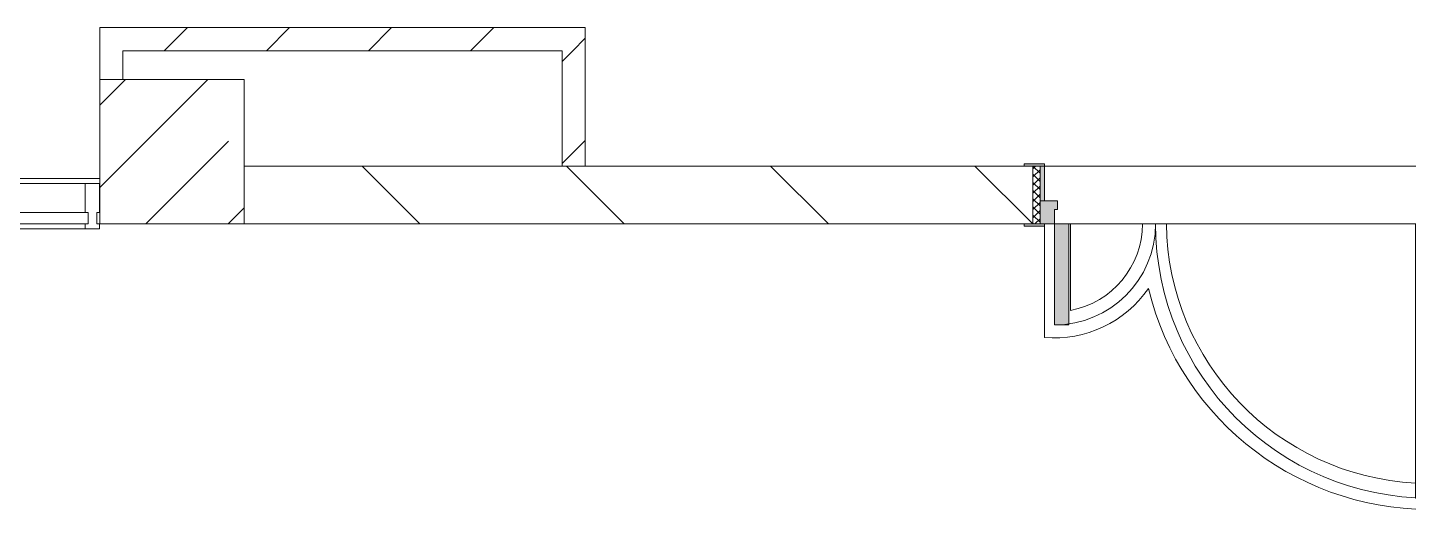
# Model space of a CAD drawing. Header units: millimetres. Extents: x -2911 to 185522, y -8553 to 29000.
# Drawn here: x 173863 to 178643, y 12411 to 14080 of the extents above; entities that cross this region are included whole.
import ezdxf

# ---------------------------------------------------------------- set-up
doc = ezdxf.new("R2010")
doc.units = ezdxf.units.MM
for name, color, linetype, lineweight, true_color in [('A-DOOR-2', 7, 'Continuous', 5, 0xaaaaaa), ('A-DOOR-3', 7, 'Continuous', 5, 0xe2e2e2), ('A-DOOR-FRAM-1', 7, 'Continuous', 5, 0xe2e2e2), ('A-DOOR-FRAM-2', 7, 'Continuous', 5, 0xaaaaaa), ('A-FLOR-2', 7, 'Continuous', 5, 0xaaaaaa)]:
    doc.layers.add(name, color=color, linetype=linetype, lineweight=lineweight, true_color=true_color)
for name, color, linetype, lineweight in [('A-GLAZ-CURT-3', 7, 'Continuous', 5), ('A-GLAZ-CWMG-4', 7, 'Continuous', 5), ('A-WALL', 7, 'Continuous', 9), ('I-WALL-3', 7, 'Continuous', 5), ('S-COLS-2', 7, 'Continuous', 5)]:
    doc.layers.add(name, color=color, linetype=linetype, lineweight=lineweight)
pattern_1 = [(45, (58512.32, 0), (-176.7767, 176.7767), [])]

# ---------------------------------------------------------------- blocks, each defined once
blk = doc.blocks.new('110_Дверь_СКБ_2Ст - Д-6_п__ ДОО_Дв_1450x2100h_Дверь из раздевальной в коридор-32371698-2_7_1_птичка')
at = {"layer": 'A-DOOR-2'}
h = blk.add_hatch(dxfattribs=at)
h.set_pattern_fill('FP_198', color=256, style=0, pattern_type=2)
h.set_pattern_definition([(225, (1576.41, -164.685), (-14.14214, 14.14214), []), (135, (1576.41, -164.685), (14.14214, 14.14214), [])])
h.paths.add_polyline_path([(737.5, -100), (737.5, 100), (712.5, 100), (712.5, -100)])
at = {"layer": 'A-DOOR-3'}
h = blk.add_hatch(color=256, dxfattribs=at)
h.paths.add_polyline_path([(-637.5, -100), (-637.5, -50), (-627.5, -50), (-627.5, -20), (-687.5, -20), (-687.5, -100)])
h.paths.add_polyline_path([(662.5, -100), (712.5, -100), (712.5, -20), (652.5, -20), (652.5, -50), (662.5, -50)])
for points in [[(-587.5, -450), (-587.5, -100), (-637.5, -100), (-637.5, -450)], [(612.5, -1050), (662.5, -1050), (662.5, -100), (612.5, -100)]]:
    blk.add_hatch(color=256, dxfattribs=at).paths.add_polyline_path(points)
at = {"layer": 'A-DOOR-FRAM-1'}
for points in [[(-672.5, 100), (-672.5, 108), (-742.5, 108), (-742.5, 100)], [(-672.5, -20), (-672.5, 100), (-687.5, 100), (-687.5, -20)], [(767.5, 100), (767.5, 108), (697.5, 108), (697.5, 100)], [(712.5, -20), (712.5, 100), (697.5, 100), (697.5, -20)], [(-672.5, -108), (-672.5, -100), (-742.5, -100), (-742.5, -108)], [(767.5, -108), (767.5, -100), (697.5, -100), (697.5, -108)]]:
    blk.add_hatch(color=256, dxfattribs=at).paths.add_polyline_path(points)
at = {"layer": 'A-DOOR-FRAM-2'}
h = blk.add_hatch(dxfattribs=at)
h.set_pattern_fill('FP_199', color=256, style=0, pattern_type=2)
h.set_pattern_definition([(315, (-546.384, -164.685), (-14.1421, -14.1421), []), (225, (-546.384, -164.685), (-14.1421, 14.1421), [])])
h.paths.add_polyline_path([(-687.5, -100), (-687.5, 100), (-712.5, 100), (-712.5, -100)])
at = {"layer": 'A-DOOR-2'}
for p, q in [((-637.5, -100), (-587.5, -100)), ((-637.5, -450), (-637.5, -100)), ((-587.5, -100), (-587.5, -450)), ((612.5, -100), (662.5, -100)), ((612.5, -1050), (612.5, -100)), ((662.5, -100), (662.5, -1050)), ((-587.5, -450), (-637.5, -450)), ((662.5, -1050), (612.5, -1050))]:
    blk.add_line(p, q, dxfattribs=at)
for centre, radius, start, end in [((-637.5, -100), 350, 270, 0), ((662.5, -100), 950, 180, 270)]:
    blk.add_arc(centre, radius, start, end, dxfattribs=at)
at = {"layer": 'A-DOOR-FRAM-2'}
for p, q in [((-742.5, 108), (-672.5, 108)), ((-742.5, 100), (-742.5, 108)), ((-672.5, 100), (-742.5, 100)), ((-712.5, 100), (-687.5, 100)), ((-712.5, -100), (-712.5, 100)), ((-687.5, 100), (-687.5, -100)), ((-687.5, 100), (-672.5, 100)), ((-687.5, -20), (-687.5, 100)), ((-672.5, 108), (-672.5, 100)), ((-672.5, 100), (-672.5, -20)), ((697.5, 100), (697.5, 108)), ((697.5, 108), (767.5, 108)), ((697.5, -20), (697.5, 100)), ((697.5, 100), (712.5, 100)), ((767.5, 100), (697.5, 100)), ((712.5, -100), (712.5, 100)), ((712.5, 100), (737.5, 100)), ((712.5, 100), (712.5, -20)), ((737.5, 100), (737.5, -100)), ((767.5, 108), (767.5, 100)), ((-687.5, -20), (-627.5, -20)), ((-687.5, -100), (-687.5, -20)), ((-672.5, -20), (-687.5, -20)), ((-627.5, -20), (-627.5, -50)), ((652.5, -20), (712.5, -20)), ((652.5, -50), (652.5, -20)), ((712.5, -20), (697.5, -20)), ((712.5, -20), (712.5, -100)), ((-637.5, -50), (-637.5, -100)), ((-627.5, -50), (-637.5, -50)), ((662.5, -50), (652.5, -50)), ((662.5, -100), (662.5, -50)), ((-742.5, -100), (-672.5, -100)), ((-742.5, -108), (-742.5, -100)), ((-672.5, -108), (-742.5, -108)), ((-687.5, -100), (-712.5, -100)), ((-637.5, -100), (-687.5, -100)), ((-672.5, -100), (-672.5, -108)), ((712.5, -100), (662.5, -100)), ((697.5, -108), (697.5, -100)), ((697.5, -100), (767.5, -100)), ((767.5, -108), (697.5, -108)), ((737.5, -100), (712.5, -100)), ((767.5, -100), (767.5, -108))]:
    blk.add_line(p, q, dxfattribs=at)
blk = doc.blocks.new('Системная панель - Стекло - 40мм-32428871-2_7_1_птичка')
at = {"layer": 'A-GLAZ-CURT-3'}
for p, q in [((749.5, 0), (-749.5, 0)), ((-749.5, 0), (-749.5, -40)), ((749.5, -40), (749.5, 0)), ((-749.5, -40), (749.5, -40))]:
    blk.add_line(p, q, dxfattribs=at)
blk = doc.blocks.new('Прямоугольный импост - Импост структурный с накладкой - 160мм Темный-32428319-2_7_1_птичка')
at = {"layer": 'A-GLAZ-CWMG-4'}
for p, q in [((0, 140), (-50, 140)), ((-50, 140), (-50, 40)), ((0, 40), (0, 140)), ((-50, 40), (-40, 40)), ((-40, 0), (-50, 0)), ((-50, 0), (-50, -17)), ((-40, 40), (-40, 0)), ((-10, 0), (-10, 40)), ((-10, 40), (0, 40)), ((0, 0), (-10, 0)), ((0, -17), (0, 0)), ((-50, -17), (0, -17))]:
    blk.add_line(p, q, dxfattribs=at)
blk = doc.blocks.new('Прямоугольный импост - Импост структурный с накладкой - 160мм Темный-32428868-2_7_1_птичка')
at = {"layer": 'A-GLAZ-CWMG-4'}
for p, q in [((114070.5, 13540), (115549.5, 13540)), ((114070.5, 13383), (115549.5, 13383))]:
    blk.add_line(p, q, dxfattribs=at)

msp = doc.modelspace()

# ---------------------------------------------------------------- hatches: boundary and pattern name
at = {"layer": 'I-WALL-3'}
h = msp.add_hatch(dxfattribs=at)
h.set_pattern_fill('FP_97', color=256, style=0, pattern_type=2)
h.set_pattern_definition(pattern_1)
h.paths.add_polyline_path([(175792.7644, 14000), (175792.7644, 14080), (174192.3157, 14080), (174192.3157, 14000), (175712.7644, 14000)])
h = msp.add_hatch(dxfattribs=at)
h.set_pattern_fill('FP_97', color=256, style=0, pattern_type=2)
h.set_pattern_definition(pattern_1)
h.paths.add_polyline_path([(175792.7644, 13600), (175792.7644, 14000), (175712.7644, 14000), (175712.7644, 13600)])
h = msp.add_hatch(dxfattribs=at)
h.set_pattern_fill('FP_96', color=256, style=0, pattern_type=2)
h.set_pattern_definition([(135, (58512.3, 0), (-353.5534, -353.5534), [])])
h.paths.add_polyline_path([(174612.7644, 13400), (177342.3157, 13400), (177342.3157, 13600), (174612.7644, 13600), (174612.7644, 13534.8236)])
h.paths.add_polyline_path([(178792.3157, 13400), (179442.3157, 13400), (179442.3157, 13600), (178792.3157, 13600), (178792.3157, 13534.8236)])
at = {"layer": 'S-COLS-2'}
h = msp.add_hatch(dxfattribs=at)
h.set_pattern_fill('FP_93', color=256, style=0, pattern_type=2)
h.set_pattern_definition([(45, (58512.3, 0), (-285.1231, 285.1231), []), (45, (58797.44, 0), (-285.1231, 285.1231), [504.031, -100.806, 16.764, -84.042])])
h.paths.add_polyline_path([(174612.3157, 13400), (174612.3157, 13900), (174112.3157, 13900), (174112.3157, 13400), (174236.6204, 13400)])

# ---------------------------------------------------------------- linework, layer by layer
at = {"layer": 'A-FLOR-2'}
for p, q in [((171052.3157, 13557), (174112.3157, 13557)), ((177383.2264, 13400), (177383.2264, 13006.428)), ((177473.2264, 13400), (177467.3157, 13400)), ((178667.3157, 13400), (177473.2264, 13400)), ((177473.2264, 13100.2681), (177473.2264, 13400))]:
    msp.add_line(p, q, dxfattribs=at)
for centre, radius, start, end in [((177416.7837, 13400), 305, 280.6645133, 0), ((178714.7837, 13411), 910, 180.6926032, 267.0099453), ((177416.7837, 13400), 395, 265.12655, 325.5776919), ((178714.7837, 13411), 1000, 193.5497064, 272.4376406)]:
    msp.add_arc(centre, radius, start, end, dxfattribs=at)
at = {"layer": 'A-WALL'}
msp.add_line((175712.7644, 13600), (175792.7644, 13600), dxfattribs=at)
at = {"layer": 'I-WALL-3'}
for p, q in [((174112.3157, 14080), (174112.3157, 13900)), ((175792.7644, 14080), (174112.3157, 14080)), ((175792.7644, 13600), (175792.7644, 14080)), ((174192.3157, 13900), (174192.3157, 14000)), ((174192.3157, 14000), (175712.7644, 14000)), ((175712.7644, 14000), (175712.7644, 13600)), ((174112.3157, 13900), (174192.3157, 13900)), ((175712.7644, 13600), (174612.7644, 13600)), ((174612.7644, 13600), (174612.7644, 13400)), ((177312.3157, 13600), (175792.7644, 13600)), ((177382.3157, 13600), (178752.3157, 13600)), ((174612.7644, 13400), (177312.3157, 13400))]:
    msp.add_line(p, q, dxfattribs=at)
at = {"layer": 'S-COLS-2'}
for p, q in [((174612.3157, 13900), (174112.3157, 13900)), ((174112.3157, 13900), (174112.3157, 13400)), ((174612.3157, 13400), (174612.3157, 13900)), ((174112.3157, 13400), (174612.3157, 13400))]:
    msp.add_line(p, q, dxfattribs=at)

# ---------------------------------------------------------------- block references
at = {"layer": 'A-DOOR-2'}
msp.add_blockref('110_Дверь_СКБ_2Ст - Д-6_п__ ДОО_Дв_1450x2100h_Дверь из раздевальной в коридор-32371698-2_7_1_птичка', (178054.8157, 13500), dxfattribs=at)
at = {"layer": 'A-GLAZ-CURT-3', "rotation": 180}
msp.add_blockref('Системная панель - Стекло - 40мм-32428871-2_7_1_птичка', (173322.3157, 13400), dxfattribs=at)
at = {"layer": 'A-GLAZ-CWMG-4'}
for name, p in [('Прямоугольный импост - Импост структурный с накладкой - 160мм Темный-32428868-2_7_1_птичка', (58512.3157, 0)), ('Прямоугольный импост - Импост структурный с накладкой - 160мм Темный-32428319-2_7_1_птичка', (174111.8157, 13400))]:
    msp.add_blockref(name, p, dxfattribs=at)

doc.saveas('drawing.dxf')
